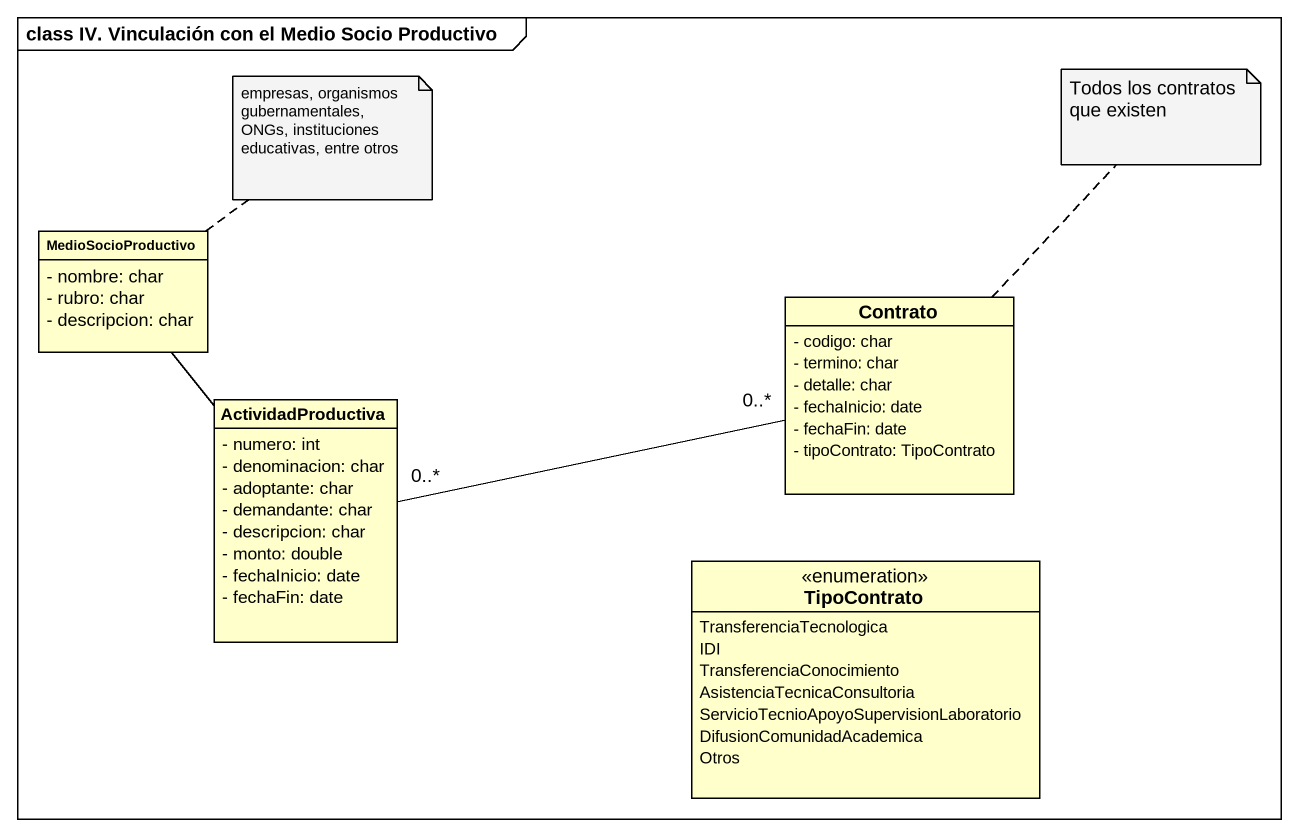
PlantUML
@startuml
mainframe class IV. Vinculación con el Medio Socio Productivo
hide circle
hide empty members
skinparam classAttributeIconSize 0
class MedioSocioProductivo {
  - nombre: char
  - rubro: char
  - descripcion: char
}
class Contrato {
  - codigo: char
  - termino: char
  - detalle: char
  - fechaInicio: date
  - fechaFin: date
  - tipoContrato: TipoContrato
}
class ActividadProductiva {
  - numero: int
  - denominacion: char
  - adoptante: char
  - demandante: char
  - descripcion: char
  - monto: double
  - fechaInicio: date
  - fechaFin: date
}
enum TipoContrato {
  TransferenciaTecnologica
  IDI
  TransferenciaConocimiento
  AsistenciaTecnicaConsultoria
  ServicioTecnioApoyoSupervisionLaboratorio
  DifusionComunidadAcademica
  Otros
}
MedioSocioProductivo -- ActividadProductiva
ActividadProductiva "0..*" -right- "0..*" Contrato
note top of MedioSocioProductivo
  empresas, organismos gubernamentales, ONGs, instituciones
  educativas, entre otros
end note
note top of Contrato : Todos los contratos que existen
@enduml
